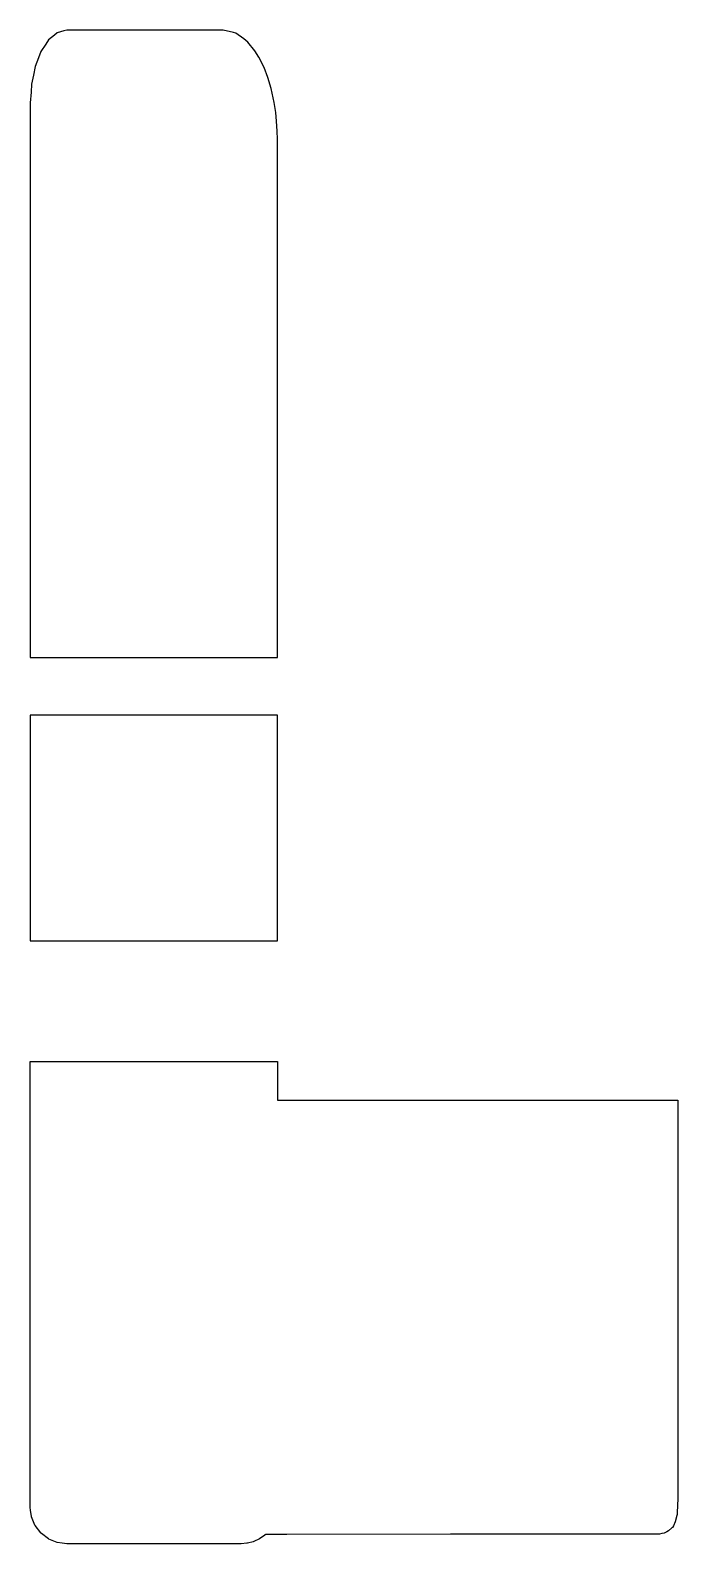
# Model space of a CAD drawing. Header units: metres. Extents: x 2.4 to 38, y -16 to 67.3.
import ezdxf

# ---------------------------------------------------------------- set-up
doc = ezdxf.new("R2010")
doc.units = ezdxf.units.M

msp = doc.modelspace()

# ---------------------------------------------------------------- linework, layer by layer
for p, q in [((3.4, 66.783), (3.255, 66.56)), ((3.733, 67.058), (3.4, 66.783)), ((3.882, 67.182), (3.733, 67.058)), ((4.249, 67.279), (3.882, 67.182)), ((4.4, 67.318), (4.249, 67.279)), ((11.757, 67.318), (4.4, 67.318)), ((13, 67.318), (11.757, 67.318)), ((13.567, 67.191), (13, 67.318)), ((13.698, 67.153), (13.567, 67.191)), ((14.147, 66.839), (13.698, 67.153)), ((14.363, 66.66), (14.147, 66.839)), ((14.742, 66.184), (14.363, 66.66)), ((2.986, 66.147), (2.855, 65.806)), ((3.255, 66.56), (2.986, 66.147)), ((14.963, 65.843), (14.742, 66.184)), ((15.252, 65.268), (14.963, 65.843)), ((2.668, 65.318), (2.57, 64.847)), ((2.855, 65.806), (2.668, 65.318)), ((15.46, 64.722), (15.252, 65.268)), ((2.468, 64.354), (2.439, 63.904)), ((2.57, 64.847), (2.468, 64.354)), ((15.65, 64.121), (15.46, 64.722)), ((2.439, 63.904), (2.4, 63.318)), ((15.811, 63.337), (15.65, 64.121)), ((15.909, 62.784), (15.811, 63.337)), ((2.4, 63.318), (2.4, 59.961)), ((15.935, 62.307), (15.909, 62.784)), ((15.976, 61.769), (15.935, 62.307)), ((16, 61.318), (15.976, 61.769)), ((16, 58.79), (16, 61.318)), ((2.4, 59.961), (2.4, 52.4)), ((16, 48.887), (16, 58.79)), ((2.4, 52.4), (2.4, 48.545)), ((2.4, 48.545), (2.4, 48.488)), ((2.4, 48.488), (2.4, 48.375)), ((2.4, 48.375), (2.4, 43.78)), ((16, 48.545), (16, 48.887)), ((16, 48.488), (16, 48.545)), ((16, 48.375), (16, 48.488)), ((16, 46.959), (16, 48.375)), ((16, 39.715), (16, 46.959)), ((2.4, 43.78), (2.4, 39.715)), ((2.4, 39.715), (2.4, 39.135)), ((16, 38.266), (16, 39.715)), ((2.4, 39.135), (2.4, 38.266)), ((2.4, 38.266), (2.4, 35.222)), ((16, 32.787), (16, 38.266)), ((2.4, 35.222), (2.4, 32.787)), ((2.4, 32.787), (7.395, 32.787)), ((7.395, 32.787), (16, 32.787)), ((16, 32.787), (16, 32.787)), ((11.005, 29.606), (2.4, 29.606)), ((2.4, 29.606), (2.4, 26.617)), ((16, 29.606), (11.005, 29.606)), ((16, 24.126), (16, 29.606)), ((2.4, 26.617), (2.4, 24.126)), ((2.4, 24.126), (2.4, 22.161)), ((16, 19.213), (16, 24.126)), ((2.4, 22.161), (2.4, 19.213)), ((2.4, 19.213), (2.4, 18.094)), ((16, 17.198), (16, 19.213)), ((2.4, 18.094), (2.4, 17.198)), ((2.4, 17.198), (12.835, 17.198)), ((12.835, 17.198), (16, 17.198)), ((16, 17.198), (16, 17.198)), ((2.4, 9.747), (2.4, 10.553)), ((2.4, 10.553), (5.565, 10.553)), ((5.565, 10.553), (16, 10.553)), ((16, 10.553), (16, 8.606)), ((16, 10.553), (16, 10.553)), ((2.4, 9.445), (2.4, 9.747)), ((2.4, 5.304), (2.4, 9.445)), ((16, 8.606), (16, 8.421)), ((16, 8.421), (17.356, 8.421)), ((17.356, 8.421), (20.364, 8.421)), ((20.364, 8.421), (37.819, 8.421)), ((37.819, 8.421), (37.992, 8.421)), ((37.992, 8.421), (37.998, 8.421)), ((37.998, 8.421), (37.999, 8.258)), ((37.999, 8.258), (37.999, 8.084)), ((37.999, 8.084), (37.999, -13.151)), ((2.4, 5.093), (2.4, 5.304)), ((2.4, 2.994), (2.4, 5.093)), ((2.4, 2.867), (2.4, 2.994)), ((2.4, 2.751), (2.4, 2.867)), ((2.4, 2.654), (2.4, 2.751)), ((2.4, -9.194), (2.4, 2.654)), ((2.4, -9.465), (2.4, -9.194)), ((2.4, -9.77), (2.4, -9.465)), ((2.4, -13.985), (2.4, -9.77)), ((37.999, -13.151), (37.999, -13.326)), ((37.999, -13.326), (37.999, -13.5)), ((2.4, -14), (2.4, -13.985)), ((2.409, -14.154), (2.4, -14)), ((2.466, -14.505), (2.409, -14.154)), ((37.992, -13.904), (37.973, -14.281)), ((37.999, -13.519), (37.992, -13.904)), ((37.999, -13.5), (37.999, -13.519)), ((2.468, -14.518), (2.466, -14.505)), ((2.658, -14.976), (2.468, -14.518)), ((2.668, -15), (2.658, -14.976)), ((37.866, -14.792), (37.764, -15.008)), ((37.952, -14.453), (37.866, -14.792)), ((37.966, -14.399), (37.952, -14.453)), ((37.968, -14.371), (37.966, -14.399)), ((37.973, -14.281), (37.968, -14.371)), ((2.97, -15.393), (2.668, -15)), ((2.986, -15.414), (2.97, -15.393)), ((3.007, -15.43), (2.986, -15.414)), ((3.402, -15.733), (3.007, -15.43)), ((3.426, -15.743), (3.402, -15.733)), ((3.882, -15.932), (3.426, -15.743)), ((14.998, -15.733), (14.692, -15.874)), ((15.299, -15.52), (14.998, -15.733)), ((15.3, -15.519), (15.299, -15.52)), ((15.329, -15.489), (15.3, -15.519)), ((16.515, -15.49), (15.329, -15.489)), ((25.5, -15.467), (16.515, -15.49)), ((31.235, -15.467), (25.5, -15.467)), ((37, -15.467), (31.235, -15.467)), ((37.135, -15.445), (37, -15.467)), ((37.259, -15.424), (37.135, -15.445)), ((37.41, -15.346), (37.259, -15.424)), ((37.5, -15.299), (37.41, -15.346)), ((37.678, -15.128), (37.5, -15.299)), ((37.707, -15.101), (37.678, -15.128)), ((37.764, -15.008), (37.707, -15.101)), ((4.158, -15.968), (3.882, -15.932)), ((4.284, -15.989), (4.158, -15.968)), ((4.4, -16), (4.284, -15.989)), ((13.382, -16), (4.4, -16)), ((14, -16), (13.382, -16)), ((14.315, -15.973), (14, -16)), ((14.35, -15.968), (14.315, -15.973)), ((14.659, -15.888), (14.35, -15.968)), ((14.692, -15.874), (14.659, -15.888))]:
    msp.add_line(p, q)

doc.saveas('drawing.dxf')
